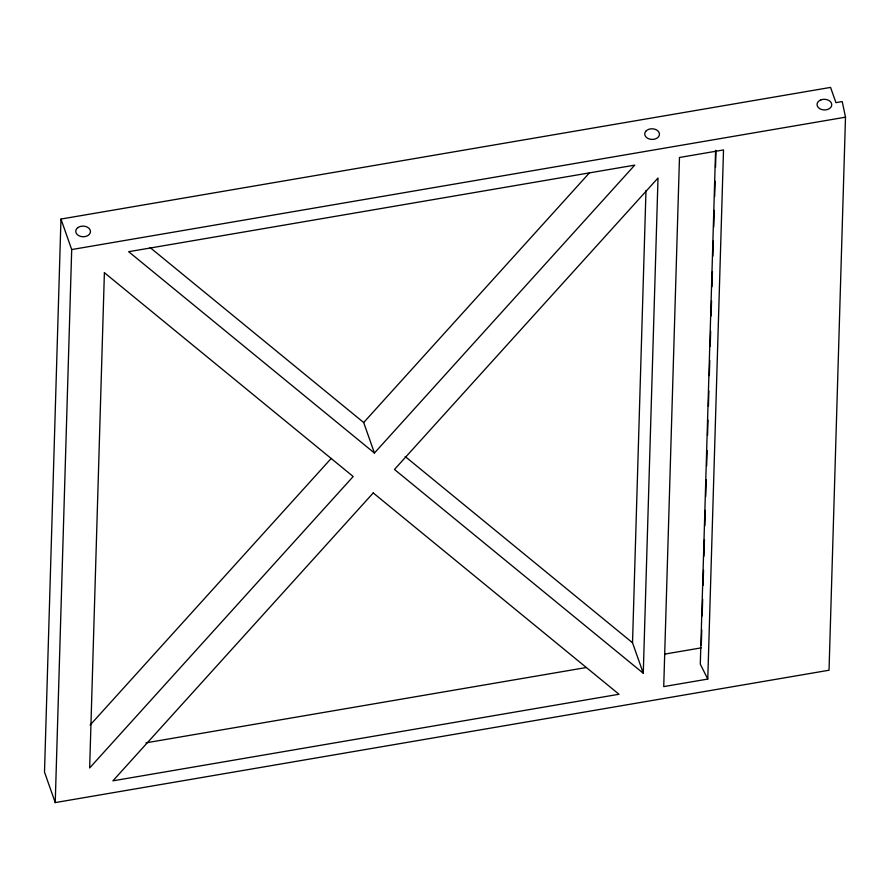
<?xml version="1.0" encoding="UTF-8"?>
<svg xmlns="http://www.w3.org/2000/svg" width="890" height="890" viewBox="0 0 890 890"><rect width="100%" height="100%" fill="white"/><g stroke="black" fill="none" stroke-linecap="round" stroke-linejoin="round"><path stroke-width="1.33" d="M60.965 219.062L44.5 772.097L55.236 802.591L829.035 670.226L845.5 117.18L842.229 101.582L835.933 102.65L830.57 87.409L60.965 219.062L71.701 249.556L55.236 802.591M643.27 673.252L658.01 178.011L394.47 469.453L643.27 673.252L632.523 642.758L645.984 190.516M715.593 150.332L700.297 664.185L707.773 679.07L663.729 686.602L679.482 157.486L723.514 149.943L707.773 679.07M701.309 645.083L701.765 629.808M702.177 615.913L702.666 599.248M703.078 585.364L703.534 570.09M703.946 556.206L704.446 539.54M704.858 525.645L705.314 510.37M705.726 496.486L706.226 479.821M706.638 465.926L707.094 450.651M707.55 435.377L708.006 420.102M708.418 406.207L708.874 390.933M709.33 375.658L709.775 360.383M710.198 346.499L710.643 331.214M711.099 315.939L711.555 300.664M711.967 286.78L712.423 271.506M712.879 256.22L713.335 240.945M713.747 227.061L714.247 210.396M714.659 196.501L715.115 181.226M715.527 167.342L716.016 150.677M90.09 725.105L331.269 458.372M374.423 453.032L128.661 251.703L634.748 165.128L374.423 453.032L363.687 422.528L589.603 172.682M71.701 249.556L845.5 117.18M145.938 742.85L586.377 667.511M665.053 654.05L701.22 647.864M150.121 247.587L363.687 422.528M405.184 456.526L632.523 642.758M104.397 272.707L89.656 767.959L353.185 476.517L104.397 272.707M645.762 131.297L645.016 132.566A7.365 5.329 1.7 0 0 649.21 138.962A7.365 5.329 1.7 0 0 658.433 136.904L659.19 135.636A7.365 5.329 1.7 0 0 654.995 129.25A7.365 5.329 1.7 0 0 645.762 131.297M373.233 492.938L112.908 780.83L618.995 694.256L373.233 492.938M77.964 227.551L76.774 228.63A7.365 5.329 1.7 0 0 78.565 235.561A7.365 5.329 1.7 0 0 88.255 235.316L89.445 234.237A7.365 5.329 1.7 0 0 87.654 227.317A7.365 5.329 1.7 0 0 77.964 227.551M820.791 99.936L819.256 100.748A7.365 5.329 1.7 0 0 818.511 107.735A7.365 5.329 1.7 0 0 828.011 109.314L829.547 108.502A7.365 5.329 1.7 0 0 830.292 101.516A7.365 5.329 1.7 0 0 820.791 99.936"/></g></svg>
